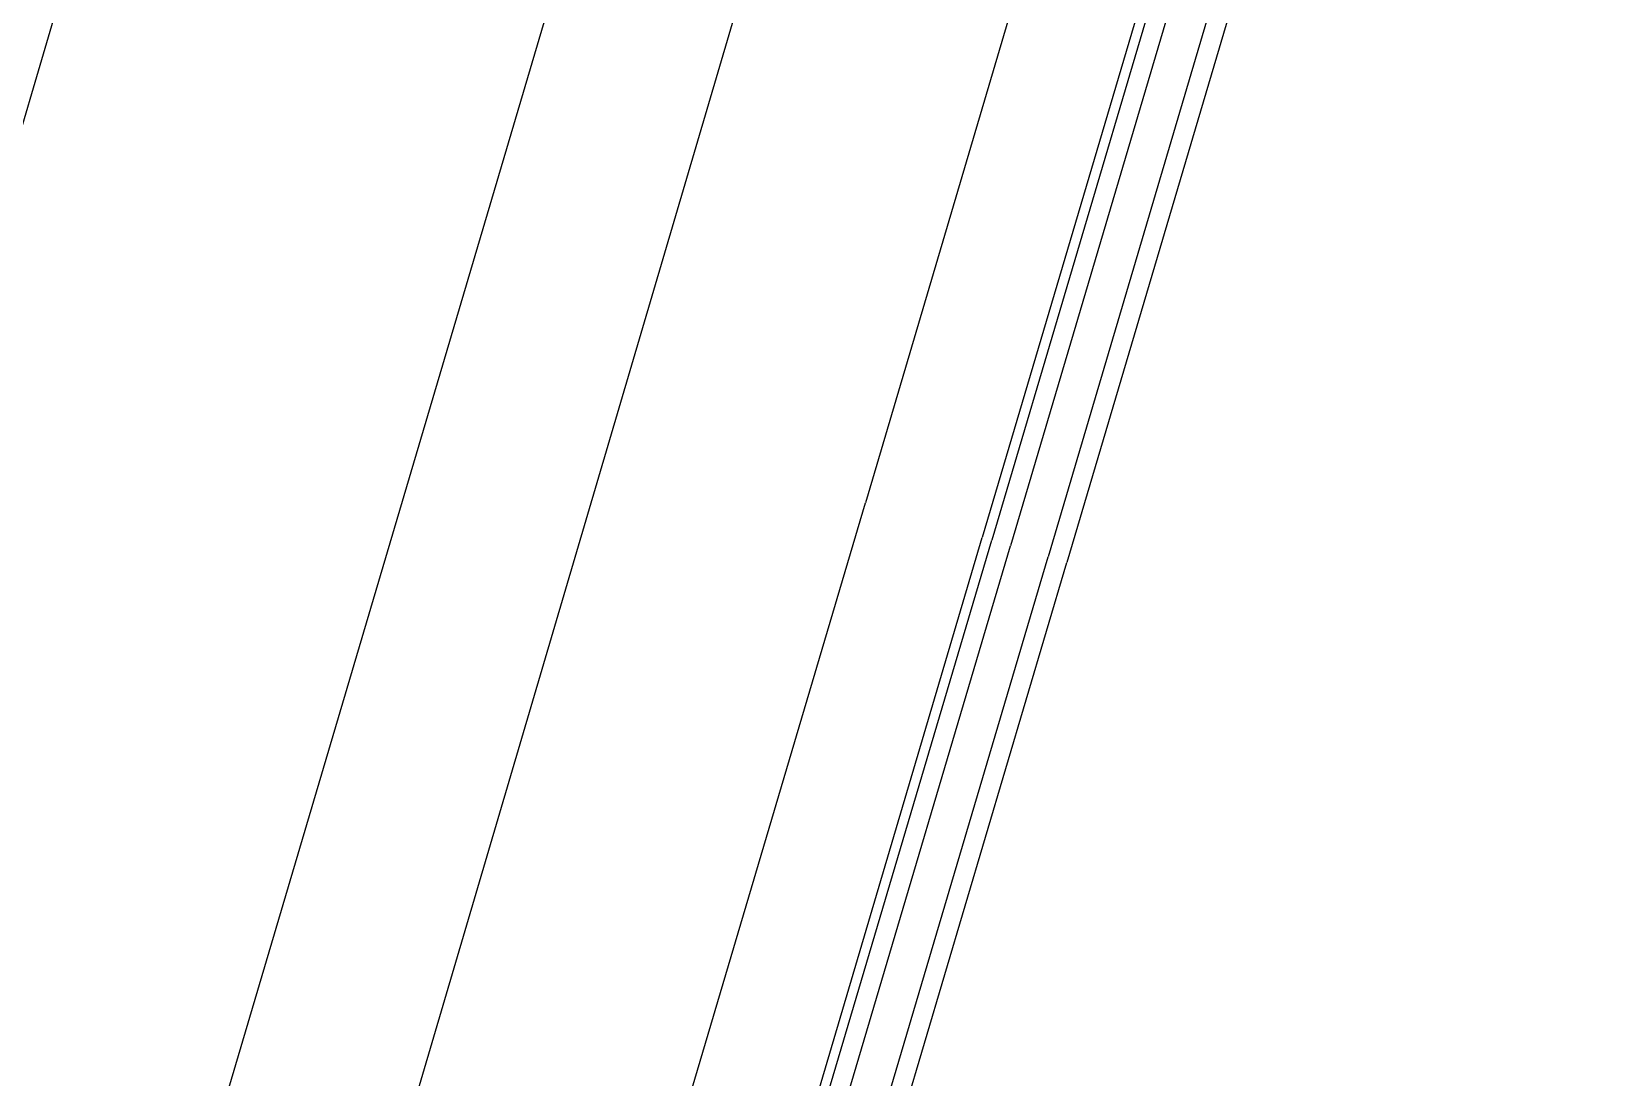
# Model space of a CAD drawing. Header units: millimetres. Extents: x 62878 to 70819, y -67946 to -61850.
# Drawn here: x 68062.51 to 68110.73, y -65244.48 to -65212.42 of the extents above; entities that cross this region are included whole.
import ezdxf

# ---------------------------------------------------------------- set-up
doc = ezdxf.new("R2010")
doc.units = ezdxf.units.MM
doc.layers.add('-Hotec Tefriş', color=7, linetype='Continuous')
doc.layers.add('ÇATI K', color=254, linetype='Continuous')
doc.layers.add('DOGRAMA', color=171, linetype='Continuous', lineweight=0)

# ---------------------------------------------------------------- blocks, each defined once
blk = doc.blocks.new('DCT.130-70')
blk.add_line((-130, 0), (0, 0))

msp = doc.modelspace()

# ---------------------------------------------------------------- linework, layer by layer
msp.add_lwpolyline([(68896.02066502631, -63031.43519410248), (69030.25944186504, -63071.18378898385), (69185.2789618937, -62547.65255934227), (68892.99857577804, -62461.10726346668, 1.044367817173394), (68063.1984222013, -62298.72991434322, 0.2043746373996395), (63106.96025407397, -62494.78258919505, 0.3539527355379972), (62932.93996584662, -62997.825353625), (63753.18486962488, -65779.59786478638), (64154.95366467919, -67142.15251756221), (65336.72250243354, -66792.62198400985), (65336.69978150922, -66829.11190277508), (65270.53542169294, -66829.0707046726, 0.6267890062731037), (65270.19918370779, -67369.07059999109), (65531.84452784718, -67369.23351688065, 0.9262424964682344), (66130.08755876668, -67369.60602071379), (66391.73290290477, -67369.76893760463, 0.6267427171847498), (66392.06914089088, -66829.76904228561), (66326.14716633759, -66829.72799510749), (66326.16988726193, -66793.2380763422), (67506.155742504, -67144.12829054108), (68467.02457055586, -63899.0863823687), (68625.20366853199, -63946.03714330423), (68896.02440533682, -63031.42256234252)], format="xyb")
at = {"layer": 'DOGRAMA', "lineweight": -2}
for p, q in [((68105.97106126427, -65186.97330721252), (68093.66876953651, -65228.52055180773)), ((68106.51797845434, -65187.23954317403), (68094.24407858006, -65228.69090292863)), ((68099.44013377931, -65188.46024574047), (68088.06909484585, -65226.86246756419)), ((68103.54101616718, -65188.8401978965), (68091.94284240578, -65228.00949844497)), ((68104.11632521072, -65189.01054901743), (68092.51815144936, -65228.17984956589)), ((68102.89278510612, -65189.97275981159), (68091.65518788404, -65227.92432288454)), ((68075.32314825946, -65269.9080213632), (68088.06909484576, -65226.86246756418)), ((68078.96976099155, -65271.82213096875), (68091.94284240578, -65228.00949844497)), ((68079.04268300901, -65270.51921793276), (68091.65518788403, -65227.9243228845)), ((68079.54507003515, -65271.99248208966), (68092.51815144936, -65228.17984956587)), ((68079.99157015586, -65274.71112837819), (68093.66876953645, -65228.52055180771)), ((68080.59527105285, -65274.78559465849), (68094.24407858003, -65228.69090292863))]:
    msp.add_line(p, q, dxfattribs=at)
msp.add_lwpolyline([(66522.14423307081, -66852.65293908927), (67506.15571104952, -67144.12828122707), (68892.83019807414, -62461.05740621478)], dxfattribs=at)
at = {"layer": 'ÇATI K', "color": 0}
for p, q in [((68230.55789600135, -64714.94603465045), (67736.63792858963, -66390.56612160095)), ((68179.98973633468, -64815.76201169736), (67997.11296323838, -65436.17020463319))]:
    msp.add_line(p, q, dxfattribs=at)

# ---------------------------------------------------------------- block references
at = {"layer": '-Hotec Tefriş', "rotation": 253.5761452700908}
msp.add_blockref('DCT.130-70', (68027.19298971171, -65334.12392203666), dxfattribs=at)

doc.saveas('drawing.dxf')
